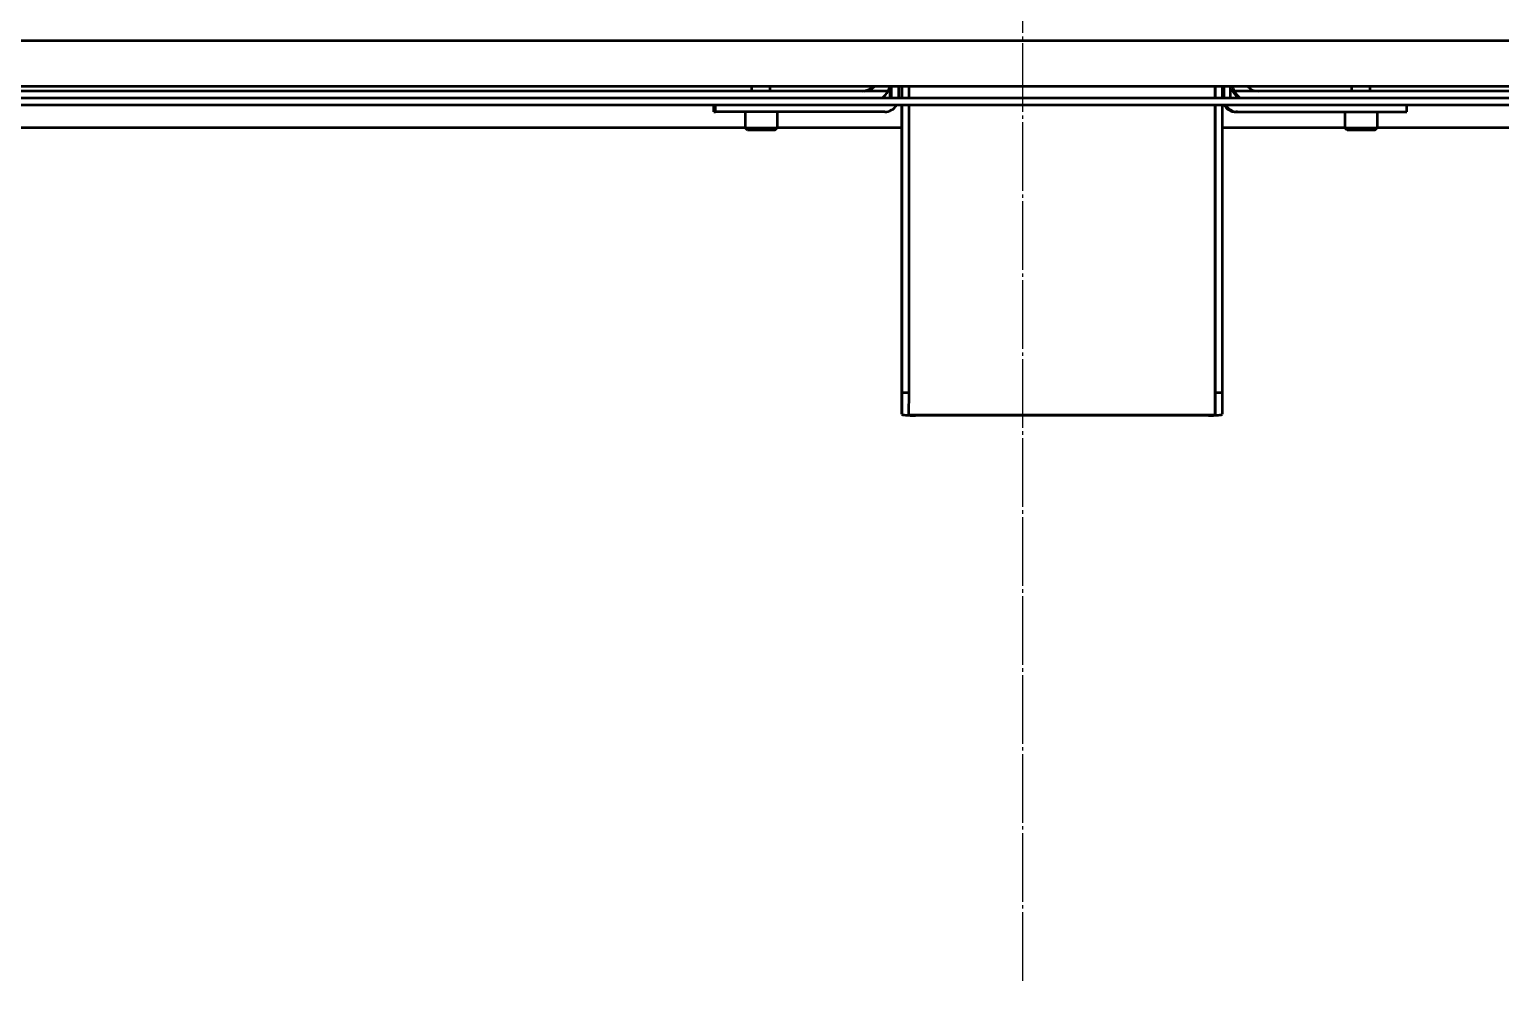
# Model space of a CAD drawing. Header units: millimetres. Extents: x 4915 to 15267, y 4787 to 10268.
# Drawn here: x 6060.7 to 6382.2, y 8443.9 to 8652.3 of the extents above; entities that cross this region are included whole.
import ezdxf

# ---------------------------------------------------------------- set-up
doc = ezdxf.new("R2010")
doc.units = ezdxf.units.MM
doc.linetypes.add('JIS_08_15', pattern=[17.25, 15, -0.75, 0.75, -0.75])
doc.layers.add('中心線', color=4, linetype='JIS_08_15', lineweight=25)
doc.layers.add('外形線', color=7, linetype='Continuous', lineweight=50)

msp = doc.modelspace()

# ---------------------------------------------------------------- linework, layer by layer
at = {"layer": '中心線'}
msp.add_line((6277.74, 9908.5), (6277.74, 8443.88), dxfattribs=at)
at = {"layer": '外形線'}
for p, q in [((6625.24, 8649.78), (5909.23, 8649.78)), ((6629.24, 8639.78), (5909.24, 8639.78)), ((6248.36, 8638.78), (5910.19, 8638.78)), ((6218.64, 8638.78), (6218.64, 8639.78)), ((6222.64, 8638.78), (6222.64, 8639.78)), ((6248.8, 8637.28), (6248.8, 8639.74)), ((6249.14, 8637.28), (6249.14, 8639.78)), ((6250.64, 8639.78), (6250.64, 8637.28)), ((6251.37, 8639.78), (6251.37, 8637.28)), ((6251.38, 8637.28), (6251.38, 8639.78)), ((6252.88, 8639.78), (6252.88, 8637.28)), ((6319.87, 8639.78), (6319.87, 8637.28)), ((6319.88, 8637.28), (6319.88, 8639.78)), ((6321.38, 8639.78), (6321.38, 8637.28)), ((6321.38, 8639.78), (6321.38, 8637.28)), ((6321.72, 8639.78), (6321.72, 8637.28)), ((6323.22, 8637.28), (6323.22, 8639.78)), ((6662.24, 8638.78), (6324.04, 8638.78)), ((6349.72, 8638.78), (6349.72, 8639.78)), ((6353.72, 8638.78), (6353.72, 8639.78)), ((6663.73, 8637.28), (5910.73, 8637.28)), ((5910.73, 8635.78), (6663.73, 8635.78)), ((6210.3, 8634.28), (6210.3, 8635.78)), ((6210.64, 8634.28), (6210.64, 8635.78)), ((6251.37, 8635.78), (6251.37, 8568.24)), ((6251.38, 8572.91), (6251.38, 8635.78)), ((6252.88, 8635.78), (6252.88, 8572.91)), ((6319.87, 8635.78), (6319.87, 8568.24)), ((6319.88, 8572.91), (6319.88, 8635.78)), ((6321.38, 8635.78), (6321.38, 8572.91)), ((6361.72, 8634.28), (6361.72, 8635.78)), ((6210.3, 8634.28), (6210.64, 8634.28)), ((6247.64, 8634.28), (6210.64, 8634.28)), ((6217.14, 8634.28), (6217.14, 8630.78)), ((6224.14, 8634.28), (6224.14, 8630.78)), ((6324.72, 8634.28), (6324.38, 8634.28)), ((6324.72, 8634.28), (6361.72, 8634.28)), ((6348.22, 8634.28), (6348.22, 8630.78)), ((6355.22, 8634.28), (6355.22, 8630.78)), ((6217.14, 8630.78), (5756.6, 8630.78)), ((6217.14, 8630.78), (6224.14, 8630.78)), ((6217.64, 8630.28), (6217.14, 8630.78)), ((6223.64, 8630.28), (6217.64, 8630.28)), ((6223.64, 8630.28), (6224.14, 8630.78)), ((6251.37, 8630.78), (6224.14, 8630.78)), ((6348.22, 8630.78), (6321.38, 8630.78)), ((6348.22, 8630.78), (6351.72, 8630.78)), ((6348.72, 8630.28), (6348.22, 8630.78)), ((6351.72, 8630.28), (6348.72, 8630.28)), ((6351.72, 8630.78), (6355.22, 8630.78)), ((6354.72, 8630.28), (6351.72, 8630.28)), ((6354.72, 8630.28), (6355.22, 8630.78)), ((6681.87, 8630.78), (6355.22, 8630.78)), ((6251.37, 8568.24), (6251.38, 8572.91)), ((6252.88, 8572.91), (6251.38, 8572.91)), ((6252.88, 8572.91), (6252.87, 8568.24)), ((6319.87, 8568.24), (6319.88, 8572.91)), ((6321.38, 8572.91), (6319.88, 8572.91)), ((6321.38, 8572.91), (6321.37, 8568.24)), ((6254.37, 8568.09), (6318.37, 8568.09)), ((6318.37, 8567.94), (6254.37, 8567.94))]:
    msp.add_line(p, q, dxfattribs=at).dxf.unprotected_set("ltscale", 0)
msp.add_lwpolyline([(6245, 8639.78), (6244.93, 8639.7), (6244.85, 8639.62), (6244.78, 8639.55), (6244.7, 8639.48), (6244.62, 8639.42), (6244.53, 8639.35), (6244.45, 8639.29), (6244.36, 8639.24), (6244.27, 8639.18), (6244.18, 8639.13), (6244.08, 8639.08), (6243.99, 8639.04), (6243.89, 8639), (6243.8, 8638.96), (6243.7, 8638.93), (6243.6, 8638.89), (6243.49, 8638.87), (6243.39, 8638.84), (6243.29, 8638.82), (6243.18, 8638.81), (6243.08, 8638.79), (6242.97, 8638.78), (6242.87, 8638.78), (6242.76, 8638.78)], dxfattribs=at).dxf.unprotected_set("ltscale", 0)
for centre, radius, start, end in [((6242.79, 8641.78), 3, 270, 318.1897), ((6242.8, 8641.78), 3, 270, 318.1897), ((6243.15, 8641.78), 3, 270, 318.1897), ((6243.16, 8641.78), 6, 311.4096, 330), ((6243.15, 8641.78), 6, 330, 340.5288), ((6328.88, 8641.78), 6, 199.4994, 210), ((6329.24, 8641.78), 6, 199.4712, 210), ((6328.85, 8641.78), 6, 210, 228.5904), ((6329.24, 8641.78), 6, 210, 228.5904), ((6329.24, 8641.78), 3, 221.8103, 270), ((6247.64, 8637.28), 3, 270, 330), ((6324.38, 8637.28), 3, 210, 270), ((6324.72, 8637.28), 3, 210, 270)]:
    msp.add_arc(centre, radius, start, end, dxfattribs=at).dxf.unprotected_set("ltscale", 0)
for centre, major_axis, start_param, end_param in [((6254.37, 8568.24), (-3, 0), 6.283047, 7.853843), ((6254.37, 8568.24), (-1.5, 0), 6.283047, 7.853843), ((6318.37, 8568.24), (3, 0), 4.71225, 6.283047), ((6318.37, 8568.24), (1.5, 0), 4.71225, 6.283047)]:
    msp.add_ellipse(centre, major_axis=major_axis, ratio=0.099504, start_param=start_param, end_param=end_param, dxfattribs=at).dxf.unprotected_set("ltscale", 0)

doc.saveas('drawing.dxf')
